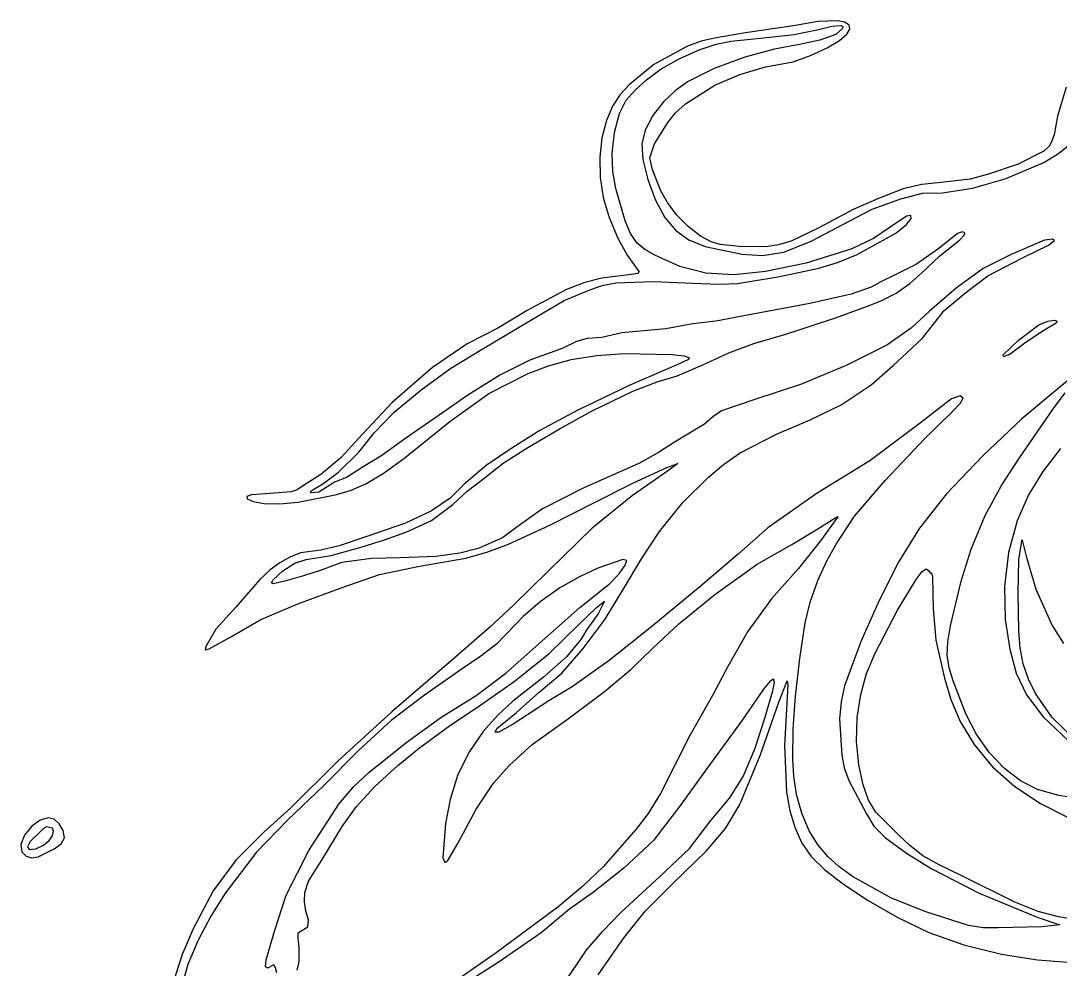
# Model space of a CAD drawing. Extents: x 9 to 251, y 3 to 201.
# Drawn here: x 55.1 to 139.4, y 79.6 to 156.6 of the extents above; entities that cross this region are included whole.
import ezdxf

# ---------------------------------------------------------------- set-up
doc = ezdxf.new("R2010")
doc.units = 0

msp = doc.modelspace()

# ---------------------------------------------------------------- linework, layer by layer
at = {"layer": 'Layer 1'}
for p, q in [((117.94267, 156.215259), (116.09679, 155.921737)), ((119.75755, 156.524284), (117.94267, 156.215259)), ((121.3714, 156.585779), (119.75755, 156.524284)), ((119.79631, 155.890731), (120.87738, 156.160999)), ((120.87738, 156.160999), (121.61118, 156.199756)), ((121.75794, 155.960494), (121.20966, 155.473702)), ((121.943031, 156.460398), (121.3714, 156.585779)), ((121.61118, 156.199756), (121.768549, 156.117776)), ((121.768549, 156.117776), (121.75794, 155.960494)), ((122.28298, 156.230762), (121.943031, 156.460398)), ((122.346606, 155.906321), (122.28298, 156.230762)), ((111.37046, 155.187931), (110.29705, 154.944753)), ((113.88814, 155.612712), (111.37046, 155.187931)), ((112.70682, 154.925415), (115.10098, 155.165194)), ((116.09679, 155.921737), (113.88814, 155.612712)), ((115.10098, 155.165194), (117.83467, 155.481453)), ((117.83467, 155.481453), (119.79631, 155.890731)), ((121.20966, 155.473702), (119.92756, 155.018433)), ((121.500071, 154.981464), (122.09746, 155.489205)), ((122.09746, 155.489205), (122.346606, 155.906321)), ((109.17732, 154.539392), (106.45913, 153.025789)), ((110.29705, 154.944753), (109.17732, 154.539392)), ((110.14263, 154.238118), (111.505815, 154.683129)), ((111.505815, 154.683129), (112.70682, 154.925415)), ((116.2358, 154.292379), (113.82664, 153.643323)), ((118.27495, 154.67065), (116.2358, 154.292379)), ((119.92756, 155.018433), (118.27495, 154.67065)), ((119.16774, 153.765129), (120.51461, 154.392631)), ((120.51461, 154.392631), (121.500071, 154.981464)), ((107.06117, 152.678007), (108.57583, 153.533363)), ((108.57583, 153.533363), (110.14263, 154.238118)), ((113.82664, 153.643323), (111.33946, 152.716764)), ((117.75715, 153.265051), (119.16774, 153.765129)), ((106.45913, 153.025789), (104.45099, 151.396431)), ((105.857307, 151.803576), (107.06117, 152.678007)), ((111.33946, 152.716764), (109.18507, 151.62019)), ((113.4401, 152.230489), (115.50251, 152.848022)), ((115.50251, 152.848022), (117.75715, 153.265051)), ((104.93726, 150.9639), (105.857307, 151.803576)), ((111.40922, 151.373177), (113.4401, 152.230489)), ((104.45099, 151.396431), (103.722252, 150.595083)), ((104.216365, 150.134482), (104.93726, 150.9639)), ((108.182059, 150.908834), (107.23118, 150.006335)), ((109.18507, 151.62019), (108.182059, 150.908834)), ((109.03055, 149.844071), (111.40922, 151.373177)), ((139.89844, 151.19541), (139.18065, 148.84775)), ((103.722252, 150.595083), (103.11515, 149.666305)), ((103.66344, 149.056006), (104.216365, 150.134482)), ((103.11515, 149.666305), (102.613114, 148.492562)), ((107.23118, 150.006335), (106.38081, 148.892214)), ((108.206029, 149.105626), (109.03055, 149.844071)), ((102.613114, 148.492562), (102.25009, 147.087134)), ((103.272432, 147.532695), (103.66344, 149.056006)), ((106.38081, 148.892214), (105.75634, 147.72017)), ((107.57845, 148.33822), (108.206029, 149.105626)), ((139.18065, 148.84775), (138.92537, 147.334147)), ((103.08415, 145.858785), (103.272432, 147.532695)), ((105.75634, 147.72017), (105.476268, 146.604177)), ((106.50513, 146.600342), (107.57845, 148.33822)), ((102.25009, 147.087134), (102.068574, 145.508751)), ((138.66285, 146.708346), (138.504509, 146.406179)), ((138.92537, 147.334147), (138.66285, 146.708346)), ((103.130482, 144.356764), (103.08415, 145.858785)), ((105.476268, 146.604177), (105.55531, 145.326001)), ((106.14236, 145.480514), (106.50513, 146.600342)), ((138.09131, 146.005546), (136.00617, 144.955481)), ((138.504509, 146.406179), (138.09131, 146.005546)), ((139.198835, 145.753719), (140.0607, 146.438078)), ((102.068574, 145.508751), (102.09558, 143.866659)), ((105.55531, 145.326001), (105.96379, 143.703327)), ((106.33511, 144.484192), (106.14236, 145.480514)), ((134.9561, 143.773641), (138.07633, 145.086739)), ((138.07633, 145.086739), (139.198835, 145.753719)), ((103.36217, 142.970589), (103.130482, 144.356764)), ((107.02241, 142.792822), (106.33511, 144.484192)), ((133.58151, 144.144678), (132.10615, 143.7354)), ((136.00617, 144.955481), (133.58151, 144.144678)), ((102.09558, 143.866659), (102.351235, 142.249606)), ((105.96379, 143.703327), (106.59814, 142.028528)), ((128.200425, 143.30368), (126.68477, 142.939583)), ((129.49597, 143.441878), (128.200425, 143.30368)), ((132.10615, 143.7354), (129.49597, 143.441878)), ((132.29167, 142.993844), (134.9561, 143.773641)), ((104.12646, 140.34491), (103.36217, 142.970589)), ((107.557237, 141.83232), (107.02241, 142.792822)), ((126.68477, 142.939583), (124.665214, 142.179843)), ((126.49202, 142.152035), (128.25264, 142.600069)), ((128.25264, 142.600069), (129.87424, 142.631075)), ((129.87424, 142.631075), (132.29167, 142.993844)), ((102.351235, 142.249606), (102.84437, 140.615177)), ((106.59814, 142.028528), (107.360737, 140.639238)), ((108.289, 140.854439), (107.557237, 141.83232)), ((124.665214, 142.179843), (122.62249, 141.263717)), ((124.15935, 141.302474), (126.49202, 142.152035)), ((109.245667, 139.895981), (108.289, 140.854439)), ((122.62249, 141.263717), (119.83455, 139.788871)), ((121.83494, 140.074642), (124.15935, 141.302474)), ((127.299082, 140.788047), (126.9323, 140.730933)), ((127.31833, 140.53818), (127.299082, 140.788047)), ((102.84437, 140.615177), (103.547254, 138.959624)), ((104.57049, 139.329421), (104.12646, 140.34491)), ((107.360737, 140.639238), (108.25076, 139.580098)), ((119.20926, 138.700049), (121.83494, 140.074642)), ((126.9323, 140.730933), (125.5267, 139.788871)), ((126.06724, 139.364091), (126.947639, 140.061186)), ((126.947639, 140.061186), (127.31833, 140.53818)), ((105.08403, 138.568791), (104.57049, 139.329421)), ((108.25076, 139.580098), (109.303931, 138.814736)), ((110.24288, 139.117078), (109.245667, 139.895981)), ((111.097343, 138.654689), (110.24288, 139.117078)), ((119.83455, 139.788871), (117.5799, 138.715552)), ((122.94702, 137.618978), (126.06724, 139.364091)), ((125.5267, 139.788871), (124.26012, 138.931559)), ((131.07934, 139.325334), (129.56573, 138.113005)), ((131.488705, 139.477974), (131.07934, 139.325334)), ((131.26434, 138.815804), (131.63333, 139.188457)), ((131.66638, 139.387345), (131.488705, 139.477974)), ((131.63333, 139.188457), (131.66638, 139.387345)), ((103.547254, 138.959624), (104.29648, 137.564718)), ((105.722212, 138.027188), (105.08403, 138.568791)), ((109.303931, 138.814736), (110.60617, 138.275269)), ((110.60617, 138.275269), (113.57911, 137.657218)), ((111.84175, 138.429781), (111.097343, 138.654689)), ((113.40962, 138.267517), (111.84175, 138.429781)), ((115.533, 138.259766), (113.40962, 138.267517)), ((116.559349, 138.409464), (115.533, 138.259766)), ((117.5799, 138.715552), (116.559349, 138.409464)), ((117.00836, 137.819482), (119.20926, 138.700049)), ((124.26012, 138.931559), (122.49898, 138.097502)), ((129.61173, 137.502706), (131.26434, 138.815804)), ((138.13007, 138.777047), (135.41964, 137.633964)), ((136.33845, 137.348193), (138.44685, 138.391024)), ((138.770051, 138.879347), (138.13007, 138.777047)), ((138.44685, 138.391024), (138.94087, 138.761544)), ((138.94087, 138.761544), (138.770051, 138.879347)), ((104.29648, 137.564718), (105.23854, 136.259371)), ((106.52838, 137.572469), (105.722212, 138.027188)), ((108.57477, 136.645911), (106.52838, 137.572469)), ((113.57911, 137.657218), (115.25498, 137.533712)), ((115.25498, 137.533712), (117.00836, 137.819482)), ((122.49898, 138.097502), (118.81549, 136.92393)), ((121.34662, 136.977757), (122.94702, 137.618978)), ((129.56573, 138.113005), (127.75861, 136.846415)), ((128.18339, 136.135864), (129.61173, 137.502706)), ((135.41964, 137.633964), (133.17223, 136.483647)), ((110.66766, 136.104858), (108.57477, 136.645911)), ((118.81549, 136.92393), (115.5175, 136.236117)), ((119.82731, 136.521887), (121.34662, 136.977757)), ((127.75861, 136.846415), (126.13649, 136.035612)), ((133.5505, 135.888851), (136.33845, 137.348193)), ((102.23459, 135.711084), (100.855903, 135.356876)), ((104.621, 136.012358), (102.23459, 135.711084)), ((105.17304, 136.083736), (104.621, 136.012358)), ((105.23854, 136.259371), (105.17304, 136.083736)), ((112.97708, 135.9736), (110.66766, 136.104858)), ((115.5175, 136.236117), (112.97708, 135.9736)), ((113.24735, 135.263049), (116.68383, 135.834591)), ((116.68383, 135.834591), (119.82731, 136.521887)), ((126.13649, 136.035612), (124.80065, 135.379321)), ((127.21684, 135.28639), (128.18339, 136.135864)), ((133.17223, 136.483647), (130.96358, 134.900281)), ((131.75888, 134.545264), (133.5505, 135.888851)), ((100.855903, 135.356876), (99.361377, 134.776774)), ((101.26152, 134.769023), (102.261673, 135.10113)), ((102.261673, 135.10113), (103.37767, 135.340564)), ((103.37767, 135.340564), (106.43588, 135.440816)), ((106.43588, 135.440816), (110.27389, 135.270801)), ((110.27389, 135.270801), (111.798266, 135.206107)), ((111.798266, 135.206107), (113.24735, 135.263049)), ((124.06685, 134.970044), (122.45299, 134.406254)), ((124.80065, 135.379321), (124.06685, 134.970044)), ((126.10548, 134.483252), (127.21684, 135.28639)), ((130.96358, 134.900281), (128.80092, 133.038896)), ((99.361377, 134.776774), (96.141418, 133.06215)), ((99.191878, 133.903959), (101.26152, 134.769023)), ((122.45299, 134.406254), (119.09351, 133.649194)), ((124.991704, 133.910729), (126.10548, 134.483252)), ((129.98276, 133.054399), (131.75888, 134.545264)), ((97.021468, 132.629618), (99.191878, 133.903959)), ((119.09351, 133.649194), (114.05815, 132.69163)), ((121.10114, 132.46012), (123.86634, 133.471427)), ((123.86634, 133.471427), (124.991704, 133.910729)), ((96.141418, 133.06215), (93.863005, 131.664303)), ((94.812817, 131.309285), (97.021468, 132.629618)), ((114.05815, 132.69163), (111.49397, 132.204838)), ((117.15512, 131.162524), (121.10114, 132.46012)), ((128.80092, 133.038896), (127.34933, 131.664303)), ((129.23346, 132.120089), (129.98276, 133.054399)), ((93.863005, 131.664303), (91.306571, 130.374976)), ((107.43944, 131.595056), (103.8717, 131.270528)), ((109.60985, 131.988831), (107.43944, 131.595056)), ((111.49397, 132.204838), (109.60985, 131.988831)), ((127.34933, 131.664303), (125.34894, 130.281958)), ((128.22163, 130.799756), (129.23346, 132.120089)), ((136.01584, 130.686684), (137.66379, 131.908999)), ((137.66379, 131.908999), (138.394999, 132.211849)), ((139.07163, 132.050874), (138.08941, 131.472453)), ((138.394999, 132.211849), (138.92976, 132.301877)), ((138.92976, 132.301877), (139.16031, 132.229577)), ((139.16031, 132.229577), (139.07163, 132.050874)), ((92.542155, 129.942444), (94.812817, 131.309285)), ((101.0605, 130.806991), (100.1882, 130.567729)), ((102.24234, 130.900008), (101.0605, 130.806991)), ((103.8717, 131.270528), (102.24234, 130.900008)), ((114.57544, 130.405465), (117.15512, 131.162524)), ((126.9938, 129.679928), (128.22163, 130.799756)), ((134.79351, 129.486186), (136.01584, 130.686684)), ((138.08941, 131.472453), (136.63791, 130.501143)), ((91.306571, 130.374976), (88.510876, 128.451579)), ((89.99399, 128.405587), (92.542155, 129.942444)), ((99.029614, 129.996187), (96.411686, 129.061877)), ((100.1882, 130.567729), (99.029614, 129.996187)), ((112.5368, 129.648922), (114.57544, 130.405465)), ((125.34894, 130.281958), (122.11296, 128.6526)), ((136.63791, 130.501143), (135.35011, 129.551665)), ((96.411686, 129.061877), (93.97876, 127.849548)), ((97.914683, 128.606351), (99.740165, 129.108386)), ((99.740165, 129.108386), (101.826296, 129.43551)), ((101.826296, 129.43551), (104.05721, 129.594661)), ((104.05721, 129.594661), (107.94948, 129.525415)), ((107.94948, 129.525415), (108.931197, 129.393176)), ((109.255472, 129.103405), (108.45901, 128.737349)), ((108.931197, 129.393176), (109.31632, 129.255147)), ((109.31632, 129.255147), (109.255472, 129.103405)), ((110.43615, 128.675854), (112.5368, 129.648922)), ((125.87397, 128.629346), (126.9938, 129.679928)), ((134.777655, 129.373639), (134.79351, 129.486185)), ((134.887644, 129.355222), (134.777655, 129.373639)), ((134.79351, 129.486185), (134.79351, 129.486186)), ((135.35011, 129.551665), (134.887644, 129.355222)), ((88.510876, 128.451579), (85.244409, 125.609892)), ((87.584318, 126.659957), (89.99399, 128.405587)), ((96.257174, 127.965304), (97.914683, 128.606351)), ((108.45901, 128.737349), (104.45099, 126.999988)), ((108.33551, 127.772034), (110.43615, 128.675854)), ((122.11296, 128.6526), (118.42171, 127.107992)), ((124.06685, 127.053731), (125.87397, 128.629346)), ((141.31179, 128.498088), (136.30744, 124.296794)), ((93.97876, 127.849548), (91.368583, 126.211922)), ((93.083207, 126.350932), (96.257174, 127.965304)), ((104.74451, 126.544202), (106.7294, 127.29351)), ((106.7294, 127.29351), (108.33551, 127.772034)), ((85.39117, 124.829578), (87.584318, 126.659957)), ((104.45099, 126.999988), (100.28845, 124.999593)), ((101.45479, 124.94585), (104.74451, 126.544202)), ((118.42171, 127.107992), (114.6452, 125.872408)), ((121.64942, 125.439876), (124.06685, 127.053731)), ((85.244409, 125.609892), (82.803731, 123.022453)), ((91.368583, 126.211922), (88.704146, 124.343302)), ((89.924227, 124.088538), (93.083207, 126.350932)), ((114.6452, 125.872408), (111.94976, 124.938098)), ((130.59255, 125.911165), (127.97462, 123.895268)), ((131.289465, 126.150431), (130.59255, 125.911165)), ((131.53461, 125.97266), (131.289465, 126.150431)), ((131.29731, 125.532466), (131.53461, 125.97266)), ((138.86388, 125.146354), (139.822414, 126.414729)), ((83.807804, 123.176965), (85.39117, 124.829578)), ((100.28845, 124.999593), (97.214738, 123.354732)), ((98.851847, 123.501493), (101.45479, 124.94585)), ((111.94976, 124.938098), (111.25373, 124.444621)), ((119.14001, 124.227547), (121.64942, 125.439876)), ((128.3994, 122.675187), (130.65456, 124.860583)), ((130.65456, 124.860583), (131.29731, 125.532466)), ((136.11469, 121.13833), (138.86388, 125.146354)), ((86.286723, 121.161584), (89.924227, 124.088538)), ((88.704146, 124.343302), (86.340983, 122.713944)), ((111.25373, 124.444621), (110.55191, 123.864262)), ((116.41357, 123.053459), (119.14001, 124.227547)), ((136.30744, 124.296794), (133.120817, 121.294627)), ((82.525712, 121.578613), (83.807804, 123.176965)), ((97.214738, 123.354732), (95.029342, 121.980139)), ((96.233919, 121.964636), (98.851847, 123.501493)), ((110.55191, 123.864262), (108.1195, 122.397168)), ((127.97462, 123.895268), (123.97434, 120.891317)), ((82.803731, 123.022453), (81.112878, 121.153833)), ((86.340983, 122.713944), (84.387097, 121.3316)), ((108.1195, 122.397168), (106.825734, 121.573629)), ((113.44786, 121.539856), (116.41357, 123.053459)), ((125.20218, 119.292448), (128.3994, 122.675187)), ((80.880851, 119.95649), (82.525712, 121.578613)), ((95.029342, 121.980139), (92.866683, 120.52028)), ((94.225773, 120.690295), (96.233919, 121.964636)), ((106.825734, 121.573629), (105.23079, 120.674792)), ((112.112022, 120.602522), (113.44786, 121.539856)), ((139.44406, 121.899857), (137.99881, 120.034005)), ((81.112878, 121.153833), (79.459749, 119.786991)), ((84.387097, 121.3316), (82.888997, 120.389022)), ((84.579042, 119.927786), (86.286723, 121.161584)), ((92.573161, 119.384949), (94.225773, 120.690295)), ((105.23079, 120.674792), (100.76698, 118.697652)), ((107.50145, 120.358016), (108.39752, 120.682544)), ((108.39752, 120.682544), (107.55571, 120.041756)), ((110.91519, 119.601473), (112.112022, 120.602522)), ((123.97434, 120.891317), (119.71104, 118.272872)), ((133.120817, 121.294627), (130.18327, 118.211377)), ((134.653127, 118.890115), (136.11469, 121.13833)), ((79.459749, 119.786991), (77.969401, 118.821676)), ((79.60651, 119.029932), (80.880851, 119.95649)), ((82.888997, 120.389022), (81.544893, 119.547213)), ((83.097253, 119.029932), (84.579042, 119.927786)), ((92.866683, 120.52028), (91.059558, 118.975671)), ((107.55571, 120.041756), (104.71351, 118.072367)), ((104.75226, 119.07644), (107.50145, 120.358016)), ((137.99881, 120.034005), (136.827835, 118.14098)), ((78.75695, 118.497148), (79.60651, 119.029932)), ((80.571826, 119.168941), (79.876778, 118.728658)), ((81.544893, 119.547213), (80.571826, 119.168941)), ((81.854896, 118.489221), (83.097253, 119.029932)), ((91.059558, 118.975671), (89.93973, 117.863595)), ((91.322074, 118.435136), (92.573161, 119.384949)), ((101.5783, 117.485323), (104.75226, 119.07644)), ((108.8068, 117.516329), (110.91519, 119.601473)), ((122.73101, 116.412004), (125.20218, 119.292448)), ((133.31899, 116.450761), (134.653127, 118.890115)), ((73.822367, 118.141614), (73.461212, 118.007589)), ((73.461212, 118.007589), (73.482336, 117.809851)), ((75.328219, 118.22688), (73.822367, 118.141614)), ((77.058346, 118.381392), (75.328219, 118.22688)), ((77.537043, 118.546508), (77.058346, 118.381392)), ((77.969401, 118.821676), (77.537043, 118.546508)), ((77.614384, 117.52408), (80.618335, 118.133862)), ((78.579354, 118.355113), (78.75695, 118.497148)), ((78.633443, 118.288375), (78.579354, 118.355113)), ((79.298002, 118.358138), (78.633443, 118.288375)), ((79.876778, 118.728658), (79.298002, 118.358138)), ((80.618335, 118.133862), (81.854896, 118.489221)), ((90.164006, 117.346313), (91.322074, 118.435136)), ((100.76698, 118.697652), (97.422994, 116.983545)), ((104.71351, 118.072367), (101.44652, 115.415682)), ((119.71104, 118.272872), (115.69526, 115.454439)), ((130.18327, 118.211377), (127.988968, 115.433955)), ((136.827835, 118.14098), (135.90592, 116.010478)), ((73.482336, 117.809851), (73.955324, 117.587878)), ((73.955324, 117.587878), (74.85693, 117.423828)), ((74.85693, 117.423828), (76.12271, 117.395761)), ((76.12271, 117.395761), (77.614384, 117.52408)), ((88.418376, 116.040967), (90.164006, 117.346313)), ((89.93973, 117.863595), (88.426127, 116.836784)), ((98.010038, 115.678198), (101.5783, 117.485323)), ((106.92216, 115.168669), (108.8068, 117.516329)), ((88.426127, 116.836784), (86.309977, 115.832711)), ((97.422994, 116.983545), (95.461873, 115.585697)), ((121.409011, 116.384027), (121.21689, 116.118481)), ((121.22464, 116.296248), (121.409011, 116.384027)), ((121.23239, 114.13359), (122.73101, 116.412004)), ((132.200146, 113.730364), (133.31899, 116.450761)), ((86.309977, 115.832711), (83.112756, 114.728385)), ((86.417981, 115.129911), (88.418376, 116.040967)), ((95.461873, 115.585697), (94.195284, 114.643636)), ((94.681559, 114.13359), (98.010038, 115.678198)), ((119.74205, 115.384676), (121.22464, 116.296248)), ((121.21689, 116.118481), (120.04332, 114.511861)), ((135.90592, 116.010478), (135.221646, 113.464822)), ((83.112756, 114.728385), (80.92736, 113.99458)), ((84.610856, 114.481372), (86.417981, 115.129911)), ((94.195284, 114.643636), (92.202641, 113.786324)), ((101.44652, 115.415682), (97.886532, 111.948193)), ((105.46281, 112.929012), (106.92216, 115.168669)), ((115.69526, 115.454439), (113.3321, 113.346041)), ((117.6569, 114.110335), (119.74205, 115.384676)), ((127.988968, 115.433955), (126.25224, 112.58123)), ((80.92736, 113.99458), (79.444763, 113.631812)), ((80.278821, 113.214783), (82.811483, 113.917582)), ((82.811483, 113.917582), (84.610856, 114.481372)), ((92.202641, 113.786324), (90.720044, 113.384798)), ((93.003819, 113.498334), (94.681559, 114.13359)), ((114.8457, 112.511983), (117.6569, 114.110335)), ((120.04332, 114.511861), (118.18193, 112.148698)), ((120.478527, 112.767557), (121.23239, 114.13359)), ((136.05268, 112.859249), (136.26145, 114.218856)), ((136.26145, 114.218856), (136.29897, 114.491001)), ((136.29897, 114.491001), (136.3307, 114.450366)), ((136.3307, 114.450366), (136.63972, 113.152771)), ((76.946971, 113.083266), (76.123519, 112.612236)), ((77.799386, 113.415287), (76.946971, 113.083266)), ((79.444763, 113.631812), (77.799386, 113.415287)), ((78.255172, 112.874752), (80.278821, 113.214783)), ((83.560791, 112.967769), (81.166622, 112.643241)), ((85.877445, 113.029264), (83.560791, 112.967769)), ((88.781144, 113.137268), (85.877445, 113.029264)), ((87.445308, 112.341968), (91.221822, 112.990507)), ((90.720044, 113.384798), (88.781144, 113.137268)), ((91.221822, 112.990507), (93.003819, 113.498334)), ((113.3321, 113.346041), (110.18139, 110.666101)), ((131.36511, 111.13739), (132.200146, 113.730364)), ((135.221646, 113.464822), (134.87911, 110.704858)), ((136.63972, 113.152771), (137.42727, 110.472831)), ((76.123519, 112.612236), (75.334904, 112.050494)), ((76.3788, 111.955945), (77.344116, 112.573478)), ((77.344116, 112.573478), (78.255172, 112.874752)), ((81.166622, 112.643241), (79.406006, 111.986951)), ((84.20933, 111.654671), (87.445308, 112.341968)), ((101.910903, 112.177297), (100.428017, 111.485648)), ((103.951743, 112.886677), (101.910903, 112.177297)), ((103.64073, 111.728487), (104.137293, 112.4174)), ((104.269612, 112.811649), (103.951743, 112.886677)), ((103.97195, 110.457845), (105.46281, 112.929012)), ((104.137293, 112.4174), (104.269612, 112.811649)), ((111.39372, 110.055802), (114.8457, 112.511983)), ((118.18193, 112.148698), (115.99654, 109.685282)), ((119.74205, 111.175631), (120.478527, 112.767557)), ((126.25224, 112.58123), (124.622875, 109.322163)), ((128.210224, 111.900966), (128.53841, 112.12596)), ((128.53841, 112.12596), (128.735426, 111.987846)), ((135.99842, 110.14882), (136.05268, 112.859249)), ((74.494161, 111.268648), (72.548027, 109.02124)), ((75.334904, 112.050494), (74.494161, 111.268648)), ((75.559729, 111.214388), (76.3788, 111.955945)), ((78.039164, 111.546667), (76.532796, 111.114136)), ((79.406006, 111.986951), (78.039164, 111.546667)), ((81.174373, 110.619592), (84.20933, 111.654671)), ((97.886532, 111.948193), (95.067582, 109.191256)), ((100.428017, 111.485648), (98.82236, 110.572999)), ((102.849493, 110.900421), (103.64073, 111.728487)), ((127.71985, 111.253145), (128.210224, 111.900966)), ((128.735426, 111.987846), (128.86294, 111.809184)), ((128.86294, 111.809184), (128.97379, 111.80037)), ((128.97379, 111.80037), (129.05569, 111.461401)), ((129.05569, 111.461401), (129.1177, 108.882231)), ((75.453597, 110.998122), (75.559729, 111.214388)), ((75.590735, 110.920866), (75.453597, 110.998122)), ((76.532796, 111.114136), (75.590735, 110.920866)), ((77.598881, 109.276005), (81.174373, 110.619592)), ((98.82236, 110.572999), (97.241257, 109.447536)), ((100.459433, 108.979634), (102.849493, 110.900421)), ((102.4971, 108.040422), (103.97195, 110.457845)), ((110.18139, 110.666101), (106.29687, 107.445626)), ((119.138861, 109.432306), (119.74205, 111.175631)), ((126.22175, 108.774227), (127.71985, 111.253145)), ((130.5233, 107.499886), (131.36511, 111.13739)), ((134.87911, 110.704858), (134.957083, 108.013331)), ((137.42727, 110.472831), (138.75587, 107.538643)), ((108.49002, 107.677136), (111.39372, 110.055802)), ((115.99654, 109.685282), (114.04265, 107.013094)), ((136.04493, 107.090609), (135.99842, 110.14882)), ((72.548027, 109.02124), (70.941923, 107.221867)), ((74.594413, 108.024919), (77.598881, 109.276005)), ((95.067582, 109.191256), (93.129199, 107.360876)), ((97.241257, 109.447536), (95.864787, 108.248408)), ((97.130799, 106.032974), (100.459433, 108.979634)), ((100.3422, 107.584635), (101.7788, 108.96698)), ((101.7788, 108.96698), (102.4661, 109.492013)), ((102.4661, 109.492013), (101.94882, 108.465202)), ((118.71523, 107.746899), (119.138861, 109.432306)), ((124.622875, 109.322163), (123.27155, 106.294792)), ((124.39137, 105.298987), (126.22175, 108.774227)), ((129.1177, 108.882231), (129.33371, 106.3413)), ((72.162004, 106.603817), (74.594413, 108.024919)), ((95.864787, 108.248408), (93.736637, 106.054783)), ((100.72874, 105.669507), (102.4971, 108.040422)), ((101.94882, 108.465202), (101.01451, 107.198612)), ((134.957083, 108.013331), (135.31887, 105.622998)), ((70.941923, 107.221867), (70.122852, 105.839522)), ((93.129199, 107.360876), (90.241003, 104.866455)), ((97.940792, 105.244727), (100.3422, 107.584635)), ((101.01451, 107.198612), (100.53547, 106.387809)), ((106.29687, 107.445626), (102.83713, 104.688688)), ((106.38937, 105.716016), (108.49002, 107.677136)), ((118.30544, 104.866455), (118.71523, 107.746899)), ((130.30222, 106.211107), (130.5233, 107.499886)), ((136.159959, 105.708178), (136.04493, 107.090609)), ((138.75587, 107.538643), (139.668971, 106.076996)), ((70.385885, 105.63075), (72.162004, 106.603817)), ((100.53547, 106.387809), (99.361377, 104.997713)), ((114.04265, 107.013094), (112.46704, 104.194145)), ((123.27155, 106.294792), (121.92796, 102.6423)), ((129.33371, 106.3413), (130.02876, 103.244332)), ((130.23753, 105.113468), (130.30222, 106.211107)), ((70.122852, 105.839522), (70.074811, 105.564268)), ((70.074811, 105.564268), (70.385885, 105.63075)), ((93.736637, 106.054783), (92.427008, 105.038456)), ((94.467884, 103.675638), (97.130799, 106.032974)), ((98.983105, 103.669112), (100.72874, 105.669507)), ((104.58225, 103.954883), (106.38937, 105.716016)), ((135.31887, 105.622998), (135.842285, 103.665363)), ((136.40821, 104.41842), (136.159959, 105.708178)), ((90.241003, 104.866455), (85.221155, 100.5339)), ((92.427008, 105.038456), (90.920934, 104.013944)), ((95.129594, 102.98182), (97.940792, 105.244727)), ((99.361377, 104.997713), (97.516012, 103.345101)), ((102.83713, 104.688688), (99.840417, 102.54928)), ((117.93492, 101.79274), (118.30544, 104.866455)), ((123.707822, 103.626953), (124.39137, 105.298987)), ((130.3957, 104.108587), (130.23753, 105.113468)), ((90.920934, 104.013944), (87.854223, 101.8858)), ((92.055983, 101.84216), (94.467884, 103.675638)), ((102.45835, 102.18652), (104.58225, 103.954883)), ((112.46704, 104.194145), (111.21595, 101.83873)), ((130.71605, 103.051579), (130.3957, 104.108587)), ((136.832736, 103.180793), (136.40821, 104.41842)), ((92.434151, 101.08219), (95.129594, 102.98182)), ((97.516012, 103.345101), (95.006087, 101.35246)), ((97.144975, 102.10952), (98.983105, 103.669112)), ((115.86398, 102.997591), (115.345579, 102.35505)), ((116.153189, 103.173572), (115.86398, 102.997591)), ((116.109489, 102.23501), (116.229544, 102.908921)), ((116.229544, 102.908921), (116.153189, 103.173572)), ((116.59133, 101.2982), (117.26313, 103.028324)), ((117.26313, 103.028324), (117.327822, 102.758869)), ((123.23279, 101.93175), (123.707822, 103.626953)), ((130.02876, 103.244332), (130.547186, 101.531748)), ((131.74338, 100.36389), (130.71605, 103.051579)), ((135.842285, 103.665363), (136.67848, 101.91625)), ((137.39626, 102.02425), (136.832736, 103.180793)), ((95.315112, 100.46414), (97.144975, 102.10952)), ((99.840417, 102.54928), (97.940792, 101.40672)), ((99.546895, 99.98562), (102.45835, 102.18652)), ((115.345579, 102.35505), (113.577579, 99.77944)), ((115.454669, 100.00865), (116.109489, 102.23501)), ((117.327822, 102.758869), (117.27088, 101.70747)), ((121.92796, 102.6423), (121.639075, 101.327416)), ((138.75587, 100.06261), (137.39626, 102.02425)), ((87.854223, 101.8858), (85.169482, 99.83405)), ((89.185718, 100.07416), (92.055983, 101.84216)), ((95.006087, 101.35246), (93.77327, 100.238338)), ((97.940792, 101.40672), (96.442175, 100.43365)), ((111.21595, 101.83873), (109.38557, 98.59552)), ((115.07773, 96.9889), (116.59133, 101.2982)), ((117.27088, 101.70747), (117.04712, 97.7997)), ((117.75715, 99.14381), (117.93492, 101.79274)), ((121.639075, 101.327416), (121.51816, 99.95461)), ((122.946209, 100.07143), (123.23279, 101.93175)), ((130.547186, 101.531748), (131.3031, 99.73809)), ((136.67848, 101.91625), (138.034626, 100.111082)), ((85.221155, 100.5339), (80.865348, 96.56412)), ((89.885986, 99.39857), (92.434151, 101.08219)), ((93.731746, 99.16706), (95.315112, 100.46414)), ((96.442175, 100.43365), (95.052079, 99.53758)), ((132.604437, 98.751819), (131.74338, 100.36389)), ((85.169482, 99.83405), (82.495659, 97.37849)), ((86.337274, 98.0115), (89.185718, 100.07416)), ((93.77327, 100.238338), (92.604167, 98.92728)), ((95.052079, 99.53758), (93.886259, 98.88129)), ((96.588936, 97.88497), (99.546895, 99.98562)), ((113.577579, 99.77944), (111.001979, 96.25436)), ((114.668899, 97.57492), (115.454669, 100.00865)), ((121.51816, 99.95461), (121.68818, 97.01215)), ((122.88552, 98.12423), (122.946209, 100.07143)), ((131.3031, 99.73809), (132.422114, 97.872234)), ((138.034626, 100.111082), (140.06845, 98.17849)), ((140.58625, 98.27874), (138.75587, 100.06261)), ((87.45306, 97.60695), (89.885986, 99.39857)), ((92.604167, 98.92728), (91.498945, 97.309339)), ((93.600482, 98.882267), (93.731746, 99.16706)), ((93.886259, 98.88129), (93.600482, 98.882267)), ((117.73442, 96.66489), (117.75715, 99.14381)), ((133.67401, 97.19767), (132.604437, 98.751819)), ((83.346955, 95.61051), (86.337274, 98.0115)), ((94.720317, 96.18585), (96.588936, 97.88497)), ((109.38557, 98.59552), (106.99192, 93.91519)), ((117.04712, 97.7997), (117.21662, 94.01595)), ((123.0747, 96.23593), (122.88552, 98.12423)), ((132.422114, 97.872234), (133.90604, 96.07009)), ((82.495659, 97.37849), (79.69087, 94.55187)), ((85.687462, 96.177205), (87.45306, 97.60695)), ((91.498945, 97.309339), (90.573283, 95.43654)), ((113.43235, 93.01963), (115.07773, 96.9889)), ((113.697589, 95.29399), (114.668899, 97.57492)), ((121.68818, 97.01215), (121.876463, 95.986069)), ((134.878756, 95.919494), (133.67401, 97.19767)), ((80.865348, 96.56412), (76.996334, 92.70286)), ((83.846562, 94.50998), (85.687462, 96.177205)), ((93.453727, 94.74924), (94.720317, 96.18585)), ((111.001979, 96.25436), (108.459129, 92.74019)), ((117.812096, 95.295794), (117.73442, 96.66489)), ((123.42606, 94.60248), (123.0747, 96.23593)), ((82.094621, 94.430476), (83.346955, 95.61051)), ((90.573283, 95.43654), (89.936067, 93.422944)), ((112.628049, 93.54781), (113.697589, 95.29399)), ((118.03156, 93.82217), (117.812096, 95.295794)), ((121.876463, 95.986069), (122.26747, 94.96577)), ((133.90604, 96.07009), (135.718953, 94.470414)), ((136.17618, 94.94251), (134.878756, 95.919494)), ((79.69087, 94.55187), (76.744211, 91.72526)), ((80.924143, 93.04582), (82.094621, 94.430476)), ((82.349267, 92.842933), (83.846562, 94.50998)), ((92.040377, 92.61811), (93.453727, 94.74924)), ((122.26747, 94.96577), (123.70408, 92.23932)), ((123.86323, 93.362976), (123.42606, 94.60248)), ((135.718953, 94.470414), (137.79831, 93.09663)), ((137.578929, 94.234983), (136.17618, 94.94251)), ((106.99192, 93.91519), (105.995592, 92.284675)), ((117.21662, 94.01595), (117.485184, 92.494434)), ((118.454493, 92.294283), (118.03156, 93.82217)), ((139.28866, 93.73018), (137.578929, 94.234983)), ((143.79846, 93.05064), (139.28866, 93.73018)), ((78.490419, 89.26973), (80.924143, 93.04582)), ((81.182125, 91.22801), (82.349267, 92.842933)), ((89.936067, 93.422944), (89.553707, 91.46727)), ((108.459129, 92.74019), (106.418279, 90.08819)), ((111.078329, 91.70342), (112.628049, 93.54781)), ((112.25878, 91.058), (113.43235, 93.01963)), ((124.46837, 92.37833), (123.86323, 93.362976)), ((137.79831, 93.09663), (140.106311, 91.940091)), ((57.335215, 91.93241), (56.693913, 91.73246)), ((57.830604, 91.823426), (57.335215, 91.93241)), ((76.996334, 92.70286), (74.841943, 90.77222)), ((90.596021, 89.89166), (92.040377, 92.61811)), ((105.995592, 92.284675), (104.99928, 90.97273)), ((117.485184, 92.494434), (117.88118, 91.15825)), ((119.05423, 90.87093), (118.454493, 92.294283)), ((123.70408, 92.23932), (124.308408, 91.244067)), ((126.26774, 90.5712), (124.46837, 92.37833)), ((56.009383, 91.24064), (55.428429, 90.521876)), ((56.693913, 91.73246), (56.009383, 91.24067)), ((56.009383, 91.24067), (56.009383, 91.24064)), ((56.967725, 91.06046), (56.737146, 90.85153)), ((57.198295, 91.19736), (56.967725, 91.06046)), ((57.688289, 91.08931), (57.198295, 91.19736)), ((57.774758, 90.83442), (57.688289, 91.08931)), ((58.228715, 91.44964), (57.830604, 91.823426)), ((58.564676, 90.890301), (58.228715, 91.44964)), ((76.744211, 91.72526), (74.223173, 89.13874)), ((79.475252, 88.40131), (81.182125, 91.22801)), ((89.553707, 91.46727), (89.352686, 88.67933)), ((109.343069, 89.44432), (111.078329, 91.70342)), ((110.69092, 89.22762), (112.25878, 91.058)), ((117.88118, 91.15825), (118.429375, 89.92935)), ((124.308408, 91.244067), (125.24869, 90.30094)), ((55.428429, 90.521876), (55.123093, 89.77069)), ((56.737151, 90.85153), (55.894092, 90.01568)), ((56.737146, 90.85153), (56.737151, 90.85153)), ((57.424387, 90.076933), (57.688291, 90.47684)), ((57.688291, 90.47684), (57.774758, 90.83442)), ((58.38544, 89.826565), (58.668258, 90.30394)), ((58.668258, 90.30394), (58.564676, 90.890301)), ((74.841943, 90.77222), (72.594535, 88.51707)), ((104.99928, 90.97273), (102.34259, 87.96103)), ((119.780716, 89.697646), (119.05423, 90.87093)), ((125.24869, 90.30094), (126.945667, 89.073994)), ((127.211936, 89.671644), (126.26774, 90.5712)), ((55.123093, 89.77069), (55.209562, 89.180725)), ((55.894092, 90.01568), (55.678824, 89.586946)), ((55.678824, 89.586946), (55.814832, 89.35277)), ((55.814832, 89.35277), (56.330934, 89.417596)), ((56.330934, 89.417596), (56.960524, 89.69864)), ((56.542605, 88.77634), (57.832409, 89.42485)), ((56.960524, 89.69864), (57.424387, 90.076933)), ((57.832409, 89.42485), (58.38544, 89.826565)), ((89.754211, 88.46281), (90.596021, 89.89166)), ((106.418279, 90.08819), (104.028209, 87.84)), ((106.909349, 87.14155), (109.343069, 89.44432)), ((118.429375, 89.92935), (119.20926, 88.78733)), ((120.57972, 88.75633), (119.780716, 89.697646)), ((128.26039, 88.84159), (127.211936, 89.671644)), ((55.209562, 89.180725), (55.555432, 88.81234)), ((55.555432, 88.81234), (56.003082, 88.683543)), ((56.003082, 88.683543), (56.542605, 88.77634)), ((72.594535, 88.51707), (70.717647, 86.01489)), ((74.223173, 89.13874), (71.734881, 85.83193)), ((76.635107, 85.64642), (78.490419, 89.26973)), ((89.352686, 88.67933), (89.495528, 88.293049)), ((108.04198, 86.65568), (110.69092, 89.22762)), ((119.20926, 88.78733), (120.313581, 87.702256)), ((121.446399, 87.967935), (120.57972, 88.75633)), ((126.945667, 89.073994), (128.95544, 87.80651)), ((129.580976, 88.112684), (128.26039, 88.84159)), ((78.456193, 86.79469), (79.475252, 88.40131)), ((89.495528, 88.293049), (89.754211, 88.46281)), ((102.34259, 87.96103), (100.696581, 86.374085)), ((104.028209, 87.84), (101.572659, 85.89739)), ((120.313581, 87.702256), (121.83494, 86.54768)), ((122.5765, 87.17348), (121.446399, 87.967935)), ((128.95544, 87.80651), (132.82445, 85.81439)), ((131.3186, 87.27373), (129.580976, 88.112684)), ((103.788069, 84.26036), (106.909349, 87.14155)), ((125.67347, 85.4356), (122.5765, 87.17348)), ((135.7359, 85.08058), (131.3186, 87.27373)), ((70.717647, 86.01489), (69.096041, 82.92568)), ((78.154919, 85.87588), (78.456193, 86.79469)), ((100.696581, 86.374085), (98.67408, 84.67131)), ((105.77132, 84.37003), (108.04198, 86.65568)), ((121.83494, 86.54768), (123.825544, 85.227982)), ((71.734881, 85.83193), (70.546666, 83.945246)), ((75.718365, 82.80889), (76.635107, 85.64642)), ((78.139417, 85.11159), (78.154919, 85.87588)), ((101.572659, 85.89739), (99.619129, 84.52228)), ((123.825544, 85.227982), (126.17524, 83.86774)), ((128.42265, 84.33903), (125.67347, 85.4356)), ((132.82445, 85.81439), (137.52804, 83.8605)), ((78.24742, 84.34678), (78.139417, 85.11159)), ((78.448442, 83.65173), (78.24742, 84.34678)), ((98.67408, 84.67131), (93.669735, 80.97954)), ((99.619129, 84.52228), (97.316361, 82.60149)), ((104.05721, 82.20737), (105.77132, 84.37003)), ((131.95939, 83.20369), (128.42265, 84.33903)), ((137.627151, 84.335192), (135.7359, 85.08058)), ((139.2809, 83.89099), (137.627151, 84.335192)), ((70.546666, 83.945246), (69.497601, 82.00127)), ((78.38643, 83.08794), (78.448442, 83.65173)), ((102.280634, 82.71064), (103.788069, 84.26036)), ((126.17524, 83.86774), (128.765275, 82.630364)), ((137.52804, 83.8605), (139.3734, 83.24245)), ((140.922017, 83.638184), (139.2809, 83.89099)), ((69.096041, 82.92568), (68.20308, 80.844539)), ((75.030808, 80.40791), (75.718365, 82.80889)), ((77.622135, 82.60166), (77.907906, 82.78667)), ((77.622135, 82.16138), (77.622135, 82.60166)), ((77.907906, 82.78667), (78.38643, 83.08794)), ((97.316361, 82.60149), (93.82402, 80.18959)), ((100.961449, 81.16092), (102.280634, 82.71064)), ((128.765275, 82.630364), (131.60437, 81.61309)), ((133.152641, 82.998199), (131.95939, 83.20369)), ((134.36906, 82.99544), (133.152641, 82.998199)), ((137.92181, 83.08794), (134.36906, 82.99544)), ((139.3734, 83.24245), (137.92181, 83.08794)), ((69.497601, 82.00127), (68.664077, 80.03273)), ((77.691382, 81.38882), (77.622135, 82.16138)), ((101.93331, 79.20342), (104.05721, 82.20737)), ((77.68363, 80.23798), (77.691382, 81.38882)), ((93.669735, 80.97954), (89.947481, 78.36936)), ((99.106143, 78.36704), (100.961449, 81.16092)), ((131.60437, 81.61309), (134.655811, 80.878306)), ((68.20308, 80.844539), (67.420174, 78.41587)), ((74.977601, 79.83905), (75.030808, 80.40791)), ((77.521366, 79.57394), (77.68363, 80.23798)), ((93.82402, 80.18959), (90.691828, 78.18149)), ((134.655811, 80.878306), (137.57403, 80.41575)), ((137.57403, 80.41575), (140.039494, 80.208213)), ((68.664077, 80.03273), (68.067924, 77.90867)), ((75.129028, 79.72034), (74.977601, 79.83905)), ((75.652877, 79.99318), (75.129028, 79.72034)), ((75.787936, 79.765364), (75.652877, 79.99318)), ((75.882063, 79.34929), (75.787936, 79.765364))]:
    msp.add_line(p, q, dxfattribs=at)

doc.saveas('drawing.dxf')
